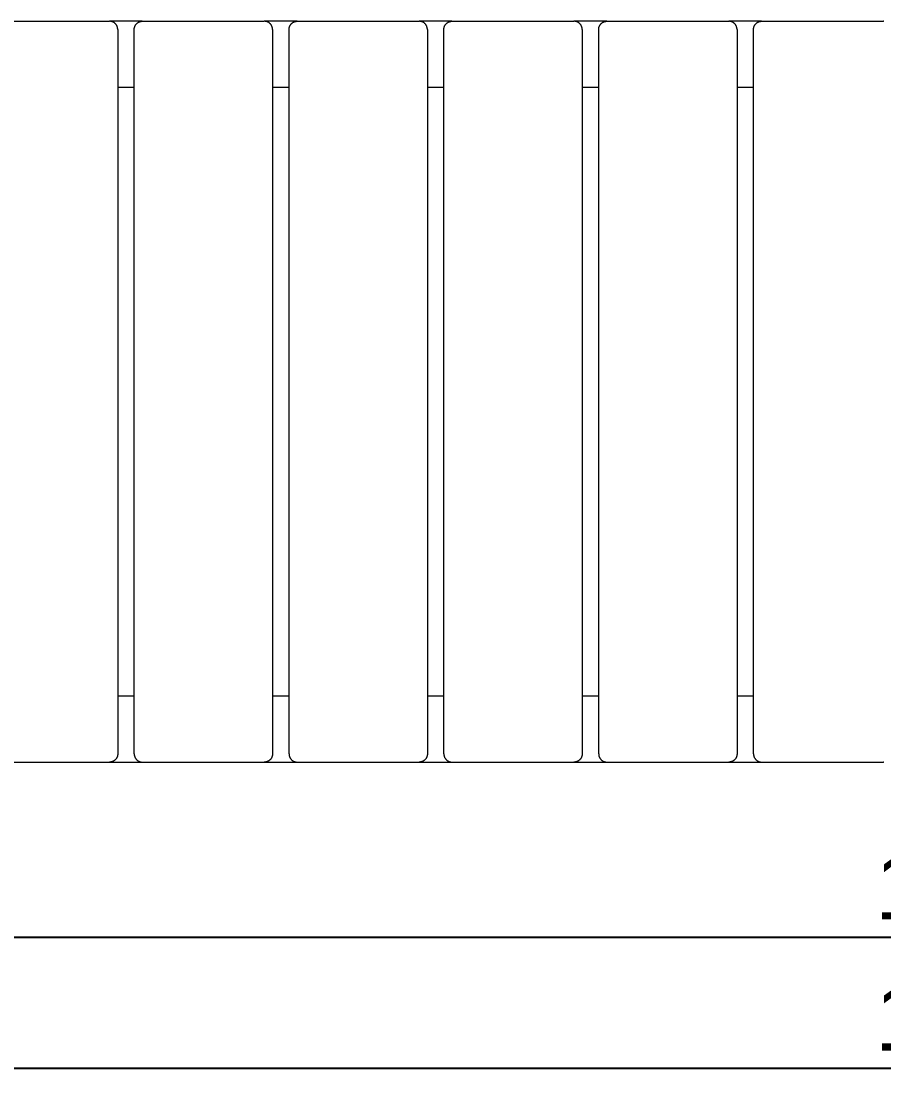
# Model space of a CAD drawing. Header units: millimetres. Extents: x -152 to 4236, y -557 to 2576.
# Drawn here: x 471 to 994, y 646 to 1292 of the extents above; entities that cross this region are included whole.
import ezdxf

# ---------------------------------------------------------------- set-up
doc = ezdxf.new("R2010")
doc.units = ezdxf.units.MM
doc.layers.add('ZANO_R', color=7, linetype='Continuous', lineweight=0)
doc.layers.add('ZANO_W', color=1, linetype='Continuous', lineweight=0)
doc.styles.add('Arial', font='arial.ttf')
doc.styles.get("Standard").update_dxf_attribs({"font": 'ARIALUNI.TTF'})
doc.dimstyles.new('pl i ang', dxfattribs={"dimtxt": 50, "dimasz": 50, "dimexe": 1.25, "dimexo": 0.625, "dimgap": 10, "dimtad": 1, "dimtoh": 1, "dimtxsty": 'Standard', "dimcen": 2.5, "dimclrd": 1, "dimclre": 1, "dimclrt": 1, "dimadec": 0, "dimazin": 0, "dimtfac": 1, "dimtmove": 0, "dimatfit": 3, "dimfxl": 1, "dimarcsym": 1})

# ---------------------------------------------------------------- blocks, each defined once
blk = doc.blocks.new('*D445')
at = {"layer": 'ZANO_W', "color": 1, "lineweight": -2}
for p, q in [((107.3, 841.99), (107.3, 646.03)), ((1995.3, 841.99), (1995.3, 646.03)), ((147.3, 656.03), (1955.3, 656.03))]:
    blk.add_line(p, q, dxfattribs=at)
at = {"layer": 'ZANO_W', "color": 1}
for points in [[(147.3, 662.69), (147.3, 649.36), (107.3, 656.03)], [(1955.3, 649.36), (1955.3, 662.69), (1995.3, 656.03)]]:
    blk.add_solid(points, dxfattribs=at)
at = {"layer": 'ZANO_W', "color": 1, "insert": (1051.3, 686.45), "char_height": 40, "attachment_point": 5, "style": 'Arial'}
blk.add_mtext('1888', dxfattribs=at)
blk = doc.blocks.new('*D446')
at = {"layer": 'ZANO_W', "color": 1, "lineweight": -2}
for p, q in [((153.3, 841.99), (153.3, 725.72)), ((1949.3, 841.99), (1949.3, 725.72)), ((193.3, 735.72), (1909.3, 735.72))]:
    blk.add_line(p, q, dxfattribs=at)
at = {"layer": 'ZANO_W', "color": 1}
for points in [[(193.3, 742.39), (193.3, 729.05), (153.3, 735.72)], [(1909.3, 729.05), (1909.3, 742.39), (1949.3, 735.72)]]:
    blk.add_solid(points, dxfattribs=at)
at = {"layer": 'ZANO_W', "color": 1, "insert": (1051.3, 766.14), "char_height": 40, "attachment_point": 5, "style": 'Arial'}
blk.add_mtext('1796', dxfattribs=at)

msp = doc.modelspace()

# ---------------------------------------------------------------- linework, layer by layer
at = {"layer": 'ZANO_R'}
for p, q in [((450.3, 1291.99), (524.3, 1291.99)), ((524.48, 1291.99), (524.3, 1291.99)), ((544.19, 1291.99), (524.42, 1291.99)), ((524.65, 1291.98), (524.48, 1291.99)), ((524.82, 1291.97), (524.65, 1291.98)), ((524.99, 1291.95), (524.82, 1291.97)), ((525.15, 1291.92), (524.99, 1291.95)), ((543.45, 1291.92), (543.62, 1291.95)), ((543.62, 1291.95), (543.79, 1291.97)), ((543.79, 1291.97), (543.96, 1291.98)), ((543.96, 1291.98), (544.13, 1291.99)), ((544.13, 1291.99), (544.3, 1291.99)), ((544.3, 1291.99), (618.3, 1291.99)), ((618.48, 1291.99), (618.3, 1291.99)), ((638.19, 1291.99), (618.42, 1291.99)), ((618.65, 1291.98), (618.48, 1291.99)), ((618.82, 1291.97), (618.65, 1291.98)), ((618.99, 1291.95), (618.82, 1291.97)), ((619.15, 1291.92), (618.99, 1291.95)), ((637.45, 1291.92), (637.62, 1291.95)), ((637.62, 1291.95), (637.79, 1291.97)), ((637.79, 1291.97), (637.96, 1291.98)), ((637.96, 1291.98), (638.13, 1291.99)), ((638.13, 1291.99), (638.3, 1291.99)), ((638.3, 1291.99), (712.3, 1291.99)), ((712.48, 1291.99), (712.3, 1291.99)), ((732.19, 1291.99), (712.42, 1291.99)), ((712.65, 1291.98), (712.48, 1291.99)), ((712.82, 1291.97), (712.65, 1291.98)), ((712.99, 1291.95), (712.82, 1291.97)), ((713.15, 1291.92), (712.99, 1291.95)), ((731.45, 1291.92), (731.62, 1291.95)), ((731.62, 1291.95), (731.79, 1291.97)), ((731.79, 1291.97), (731.96, 1291.98)), ((731.96, 1291.98), (732.13, 1291.99)), ((732.13, 1291.99), (732.3, 1291.99)), ((732.3, 1291.99), (806.3, 1291.99)), ((806.48, 1291.99), (806.3, 1291.99)), ((826.19, 1291.99), (806.42, 1291.99)), ((806.65, 1291.98), (806.48, 1291.99)), ((806.82, 1291.97), (806.65, 1291.98)), ((806.99, 1291.95), (806.82, 1291.97)), ((807.15, 1291.92), (806.99, 1291.95)), ((825.45, 1291.92), (825.62, 1291.95)), ((825.62, 1291.95), (825.79, 1291.97)), ((825.79, 1291.97), (825.96, 1291.98)), ((825.96, 1291.98), (826.13, 1291.99)), ((826.13, 1291.99), (826.3, 1291.99)), ((826.3, 1291.99), (900.3, 1291.99)), ((900.48, 1291.99), (900.3, 1291.99)), ((920.19, 1291.99), (900.42, 1291.99)), ((900.65, 1291.98), (900.48, 1291.99)), ((900.82, 1291.97), (900.65, 1291.98)), ((900.99, 1291.95), (900.82, 1291.97)), ((901.15, 1291.92), (900.99, 1291.95)), ((919.45, 1291.92), (919.62, 1291.95)), ((919.62, 1291.95), (919.79, 1291.97)), ((919.79, 1291.97), (919.96, 1291.98)), ((919.96, 1291.98), (920.13, 1291.99)), ((920.13, 1291.99), (920.3, 1291.99)), ((920.3, 1291.99), (994.3, 1291.99)), ((994.48, 1291.99), (994.3, 1291.99)), ((525.32, 1291.89), (525.15, 1291.92)), ((525.49, 1291.85), (525.32, 1291.89)), ((525.65, 1291.81), (525.49, 1291.85)), ((525.82, 1291.76), (525.65, 1291.81)), ((525.98, 1291.7), (525.82, 1291.76)), ((526.14, 1291.64), (525.98, 1291.7)), ((526.3, 1291.58), (526.14, 1291.64)), ((526.45, 1291.51), (526.3, 1291.58)), ((526.6, 1291.43), (526.45, 1291.51)), ((526.75, 1291.35), (526.6, 1291.43)), ((526.9, 1291.26), (526.75, 1291.35)), ((527.05, 1291.17), (526.9, 1291.26)), ((527.19, 1291.08), (527.05, 1291.17)), ((527.33, 1290.98), (527.19, 1291.08)), ((527.46, 1290.87), (527.33, 1290.98)), ((527.59, 1290.76), (527.46, 1290.87)), ((527.72, 1290.65), (527.59, 1290.76)), ((527.84, 1290.53), (527.72, 1290.65)), ((527.96, 1290.4), (527.84, 1290.53)), ((528.07, 1290.28), (527.96, 1290.4)), ((528.18, 1290.15), (528.07, 1290.28)), ((528.29, 1290.01), (528.18, 1290.15)), ((528.39, 1289.88), (528.29, 1290.01)), ((528.49, 1289.73), (528.39, 1289.88)), ((528.58, 1289.59), (528.49, 1289.73)), ((528.66, 1289.44), (528.58, 1289.59)), ((528.74, 1289.29), (528.66, 1289.44)), ((528.82, 1289.14), (528.74, 1289.29)), ((528.89, 1288.98), (528.82, 1289.14)), ((528.96, 1288.83), (528.89, 1288.98)), ((529.02, 1288.67), (528.96, 1288.83)), ((529.07, 1288.5), (529.02, 1288.67)), ((529.12, 1288.34), (529.07, 1288.5)), ((529.16, 1288.18), (529.12, 1288.34)), ((529.2, 1288.01), (529.16, 1288.18)), ((529.23, 1287.84), (529.2, 1288.01)), ((529.26, 1287.67), (529.23, 1287.84)), ((529.28, 1287.5), (529.26, 1287.67)), ((529.29, 1287.33), (529.28, 1287.5)), ((529.3, 1287.16), (529.29, 1287.33)), ((529.3, 1286.99), (529.3, 1287.16)), ((529.3, 1286.99), (529.3, 846.99)), ((539.3, 1286.99), (539.31, 1287.16)), ((539.3, 846.99), (539.3, 1286.99)), ((539.31, 1287.16), (539.32, 1287.33)), ((539.32, 1287.33), (539.33, 1287.5)), ((539.33, 1287.5), (539.35, 1287.67)), ((539.35, 1287.67), (539.38, 1287.84)), ((539.38, 1287.84), (539.41, 1288.01)), ((539.41, 1288.01), (539.45, 1288.18)), ((539.45, 1288.18), (539.49, 1288.34)), ((539.49, 1288.34), (539.54, 1288.5)), ((539.54, 1288.5), (539.59, 1288.67)), ((539.59, 1288.67), (539.65, 1288.83)), ((539.65, 1288.83), (539.72, 1288.98)), ((539.72, 1288.98), (539.79, 1289.14)), ((539.79, 1289.14), (539.86, 1289.29)), ((539.86, 1289.29), (539.95, 1289.44)), ((539.95, 1289.44), (540.03, 1289.59)), ((540.03, 1289.59), (540.12, 1289.73)), ((540.12, 1289.73), (540.22, 1289.88)), ((540.22, 1289.88), (540.32, 1290.01)), ((540.32, 1290.01), (540.43, 1290.15)), ((540.43, 1290.15), (540.54, 1290.28)), ((540.54, 1290.28), (540.65, 1290.4)), ((540.65, 1290.4), (540.77, 1290.53)), ((540.77, 1290.53), (540.89, 1290.65)), ((540.89, 1290.65), (541.02, 1290.76)), ((541.02, 1290.76), (541.15, 1290.87)), ((541.15, 1290.87), (541.28, 1290.98)), ((541.28, 1290.98), (541.42, 1291.08)), ((541.42, 1291.08), (541.56, 1291.17)), ((541.56, 1291.17), (541.71, 1291.26)), ((541.71, 1291.26), (541.85, 1291.35)), ((541.85, 1291.35), (542, 1291.43)), ((542, 1291.43), (542.16, 1291.51)), ((542.16, 1291.51), (542.31, 1291.58)), ((542.31, 1291.58), (542.47, 1291.64)), ((542.47, 1291.64), (542.63, 1291.7)), ((542.63, 1291.7), (542.79, 1291.76)), ((542.79, 1291.76), (542.96, 1291.81)), ((542.96, 1291.81), (543.12, 1291.85)), ((543.12, 1291.85), (543.29, 1291.89)), ((543.29, 1291.89), (543.45, 1291.92)), ((619.32, 1291.89), (619.15, 1291.92)), ((619.49, 1291.85), (619.32, 1291.89)), ((619.65, 1291.81), (619.49, 1291.85)), ((619.82, 1291.76), (619.65, 1291.81)), ((619.98, 1291.7), (619.82, 1291.76)), ((620.14, 1291.64), (619.98, 1291.7)), ((620.3, 1291.58), (620.14, 1291.64)), ((620.45, 1291.51), (620.3, 1291.58)), ((620.6, 1291.43), (620.45, 1291.51)), ((620.75, 1291.35), (620.6, 1291.43)), ((620.9, 1291.26), (620.75, 1291.35)), ((621.05, 1291.17), (620.9, 1291.26)), ((621.19, 1291.08), (621.05, 1291.17)), ((621.33, 1290.98), (621.19, 1291.08)), ((621.46, 1290.87), (621.33, 1290.98)), ((621.59, 1290.76), (621.46, 1290.87)), ((621.72, 1290.65), (621.59, 1290.76)), ((621.84, 1290.53), (621.72, 1290.65)), ((621.96, 1290.4), (621.84, 1290.53)), ((622.07, 1290.28), (621.96, 1290.4)), ((622.18, 1290.15), (622.07, 1290.28)), ((622.29, 1290.01), (622.18, 1290.15)), ((622.39, 1289.88), (622.29, 1290.01)), ((622.49, 1289.73), (622.39, 1289.88)), ((622.58, 1289.59), (622.49, 1289.73)), ((622.66, 1289.44), (622.58, 1289.59)), ((622.74, 1289.29), (622.66, 1289.44)), ((622.82, 1289.14), (622.74, 1289.29)), ((622.89, 1288.98), (622.82, 1289.14)), ((622.96, 1288.83), (622.89, 1288.98)), ((623.02, 1288.67), (622.96, 1288.83)), ((623.07, 1288.5), (623.02, 1288.67)), ((623.12, 1288.34), (623.07, 1288.5)), ((623.16, 1288.18), (623.12, 1288.34)), ((623.2, 1288.01), (623.16, 1288.18)), ((623.23, 1287.84), (623.2, 1288.01)), ((623.26, 1287.67), (623.23, 1287.84)), ((623.28, 1287.5), (623.26, 1287.67)), ((623.29, 1287.33), (623.28, 1287.5)), ((623.3, 1287.16), (623.29, 1287.33)), ((623.3, 1286.99), (623.3, 1287.16)), ((623.3, 1286.99), (623.3, 846.99)), ((633.3, 1286.99), (633.31, 1287.16)), ((633.3, 846.99), (633.3, 1286.99)), ((633.31, 1287.16), (633.32, 1287.33)), ((633.32, 1287.33), (633.33, 1287.5)), ((633.33, 1287.5), (633.35, 1287.67)), ((633.35, 1287.67), (633.38, 1287.84)), ((633.38, 1287.84), (633.41, 1288.01)), ((633.41, 1288.01), (633.45, 1288.18)), ((633.45, 1288.18), (633.49, 1288.34)), ((633.49, 1288.34), (633.54, 1288.5)), ((633.54, 1288.5), (633.59, 1288.67)), ((633.59, 1288.67), (633.65, 1288.83)), ((633.65, 1288.83), (633.72, 1288.98)), ((633.72, 1288.98), (633.79, 1289.14)), ((633.79, 1289.14), (633.86, 1289.29)), ((633.86, 1289.29), (633.95, 1289.44)), ((633.95, 1289.44), (634.03, 1289.59)), ((634.03, 1289.59), (634.12, 1289.73)), ((634.12, 1289.73), (634.22, 1289.88)), ((634.22, 1289.88), (634.32, 1290.01)), ((634.32, 1290.01), (634.43, 1290.15)), ((634.43, 1290.15), (634.54, 1290.28)), ((634.54, 1290.28), (634.65, 1290.4)), ((634.65, 1290.4), (634.77, 1290.53)), ((634.77, 1290.53), (634.89, 1290.65)), ((634.89, 1290.65), (635.02, 1290.76)), ((635.02, 1290.76), (635.15, 1290.87)), ((635.15, 1290.87), (635.28, 1290.98)), ((635.28, 1290.98), (635.42, 1291.08)), ((635.42, 1291.08), (635.56, 1291.17)), ((635.56, 1291.17), (635.71, 1291.26)), ((635.71, 1291.26), (635.85, 1291.35)), ((635.85, 1291.35), (636, 1291.43)), ((636, 1291.43), (636.16, 1291.51)), ((636.16, 1291.51), (636.31, 1291.58)), ((636.31, 1291.58), (636.47, 1291.64)), ((636.47, 1291.64), (636.63, 1291.7)), ((636.63, 1291.7), (636.79, 1291.76)), ((636.79, 1291.76), (636.96, 1291.81)), ((636.96, 1291.81), (637.12, 1291.85)), ((637.12, 1291.85), (637.29, 1291.89)), ((637.29, 1291.89), (637.45, 1291.92)), ((713.32, 1291.89), (713.15, 1291.92)), ((713.49, 1291.85), (713.32, 1291.89)), ((713.65, 1291.81), (713.49, 1291.85)), ((713.82, 1291.76), (713.65, 1291.81)), ((713.98, 1291.7), (713.82, 1291.76)), ((714.14, 1291.64), (713.98, 1291.7)), ((714.3, 1291.58), (714.14, 1291.64)), ((714.45, 1291.51), (714.3, 1291.58)), ((714.6, 1291.43), (714.45, 1291.51)), ((714.75, 1291.35), (714.6, 1291.43)), ((714.9, 1291.26), (714.75, 1291.35)), ((715.05, 1291.17), (714.9, 1291.26)), ((715.19, 1291.08), (715.05, 1291.17)), ((715.33, 1290.98), (715.19, 1291.08)), ((715.46, 1290.87), (715.33, 1290.98)), ((715.59, 1290.76), (715.46, 1290.87)), ((715.72, 1290.65), (715.59, 1290.76)), ((715.84, 1290.53), (715.72, 1290.65)), ((715.96, 1290.4), (715.84, 1290.53)), ((716.07, 1290.28), (715.96, 1290.4)), ((716.18, 1290.15), (716.07, 1290.28)), ((716.29, 1290.01), (716.18, 1290.15)), ((716.39, 1289.88), (716.29, 1290.01)), ((716.49, 1289.73), (716.39, 1289.88)), ((716.58, 1289.59), (716.49, 1289.73)), ((716.66, 1289.44), (716.58, 1289.59)), ((716.74, 1289.29), (716.66, 1289.44)), ((716.82, 1289.14), (716.74, 1289.29)), ((716.89, 1288.98), (716.82, 1289.14)), ((716.96, 1288.83), (716.89, 1288.98)), ((717.02, 1288.67), (716.96, 1288.83)), ((717.07, 1288.5), (717.02, 1288.67)), ((717.12, 1288.34), (717.07, 1288.5)), ((717.16, 1288.18), (717.12, 1288.34)), ((717.2, 1288.01), (717.16, 1288.18)), ((717.23, 1287.84), (717.2, 1288.01)), ((717.26, 1287.67), (717.23, 1287.84)), ((717.28, 1287.5), (717.26, 1287.67)), ((717.29, 1287.33), (717.28, 1287.5)), ((717.3, 1287.16), (717.29, 1287.33)), ((717.3, 1286.99), (717.3, 1287.16)), ((717.3, 1286.99), (717.3, 846.99)), ((727.3, 1286.99), (727.31, 1287.16)), ((727.3, 846.99), (727.3, 1286.99)), ((727.31, 1287.16), (727.32, 1287.33)), ((727.32, 1287.33), (727.33, 1287.5)), ((727.33, 1287.5), (727.35, 1287.67)), ((727.35, 1287.67), (727.38, 1287.84)), ((727.38, 1287.84), (727.41, 1288.01)), ((727.41, 1288.01), (727.45, 1288.18)), ((727.45, 1288.18), (727.49, 1288.34)), ((727.49, 1288.34), (727.54, 1288.5)), ((727.54, 1288.5), (727.59, 1288.67)), ((727.59, 1288.67), (727.65, 1288.83)), ((727.65, 1288.83), (727.72, 1288.98)), ((727.72, 1288.98), (727.79, 1289.14)), ((727.79, 1289.14), (727.86, 1289.29)), ((727.86, 1289.29), (727.95, 1289.44)), ((727.95, 1289.44), (728.03, 1289.59)), ((728.03, 1289.59), (728.12, 1289.73)), ((728.12, 1289.73), (728.22, 1289.88)), ((728.22, 1289.88), (728.32, 1290.01)), ((728.32, 1290.01), (728.43, 1290.15)), ((728.43, 1290.15), (728.54, 1290.28)), ((728.54, 1290.28), (728.65, 1290.4)), ((728.65, 1290.4), (728.77, 1290.53)), ((728.77, 1290.53), (728.89, 1290.65)), ((728.89, 1290.65), (729.02, 1290.76)), ((729.02, 1290.76), (729.15, 1290.87)), ((729.15, 1290.87), (729.28, 1290.98)), ((729.28, 1290.98), (729.42, 1291.08)), ((729.42, 1291.08), (729.56, 1291.17)), ((729.56, 1291.17), (729.71, 1291.26)), ((729.71, 1291.26), (729.85, 1291.35)), ((729.85, 1291.35), (730, 1291.43)), ((730, 1291.43), (730.16, 1291.51)), ((730.16, 1291.51), (730.31, 1291.58)), ((730.31, 1291.58), (730.47, 1291.64)), ((730.47, 1291.64), (730.63, 1291.7)), ((730.63, 1291.7), (730.79, 1291.76)), ((730.79, 1291.76), (730.96, 1291.81)), ((730.96, 1291.81), (731.12, 1291.85)), ((731.12, 1291.85), (731.29, 1291.89)), ((731.29, 1291.89), (731.45, 1291.92)), ((807.32, 1291.89), (807.15, 1291.92)), ((807.49, 1291.85), (807.32, 1291.89)), ((807.65, 1291.81), (807.49, 1291.85)), ((807.82, 1291.76), (807.65, 1291.81)), ((807.98, 1291.7), (807.82, 1291.76)), ((808.14, 1291.64), (807.98, 1291.7)), ((808.3, 1291.58), (808.14, 1291.64)), ((808.45, 1291.51), (808.3, 1291.58)), ((808.6, 1291.43), (808.45, 1291.51)), ((808.75, 1291.35), (808.6, 1291.43)), ((808.9, 1291.26), (808.75, 1291.35)), ((809.05, 1291.17), (808.9, 1291.26)), ((809.19, 1291.08), (809.05, 1291.17)), ((809.33, 1290.98), (809.19, 1291.08)), ((809.46, 1290.87), (809.33, 1290.98)), ((809.59, 1290.76), (809.46, 1290.87)), ((809.72, 1290.65), (809.59, 1290.76)), ((809.84, 1290.53), (809.72, 1290.65)), ((809.96, 1290.4), (809.84, 1290.53)), ((810.07, 1290.28), (809.96, 1290.4)), ((810.18, 1290.15), (810.07, 1290.28)), ((810.29, 1290.01), (810.18, 1290.15)), ((810.39, 1289.88), (810.29, 1290.01)), ((810.49, 1289.73), (810.39, 1289.88)), ((810.58, 1289.59), (810.49, 1289.73)), ((810.66, 1289.44), (810.58, 1289.59)), ((810.74, 1289.29), (810.66, 1289.44)), ((810.82, 1289.14), (810.74, 1289.29)), ((810.89, 1288.98), (810.82, 1289.14)), ((810.96, 1288.83), (810.89, 1288.98)), ((811.02, 1288.67), (810.96, 1288.83)), ((811.07, 1288.5), (811.02, 1288.67)), ((811.12, 1288.34), (811.07, 1288.5)), ((811.16, 1288.18), (811.12, 1288.34)), ((811.2, 1288.01), (811.16, 1288.18)), ((811.23, 1287.84), (811.2, 1288.01)), ((811.26, 1287.67), (811.23, 1287.84)), ((811.28, 1287.5), (811.26, 1287.67)), ((811.29, 1287.33), (811.28, 1287.5)), ((811.3, 1287.16), (811.29, 1287.33)), ((811.3, 1286.99), (811.3, 1287.16)), ((811.3, 1286.99), (811.3, 846.99)), ((821.3, 1286.99), (821.31, 1287.16)), ((821.3, 846.99), (821.3, 1286.99)), ((821.31, 1287.16), (821.32, 1287.33)), ((821.32, 1287.33), (821.33, 1287.5)), ((821.33, 1287.5), (821.35, 1287.67)), ((821.35, 1287.67), (821.38, 1287.84)), ((821.38, 1287.84), (821.41, 1288.01)), ((821.41, 1288.01), (821.45, 1288.18)), ((821.45, 1288.18), (821.49, 1288.34)), ((821.49, 1288.34), (821.54, 1288.5)), ((821.54, 1288.5), (821.59, 1288.67)), ((821.59, 1288.67), (821.65, 1288.83)), ((821.65, 1288.83), (821.72, 1288.98)), ((821.72, 1288.98), (821.79, 1289.14)), ((821.79, 1289.14), (821.86, 1289.29)), ((821.86, 1289.29), (821.95, 1289.44)), ((821.95, 1289.44), (822.03, 1289.59)), ((822.03, 1289.59), (822.12, 1289.73)), ((822.12, 1289.73), (822.22, 1289.88)), ((822.22, 1289.88), (822.32, 1290.01)), ((822.32, 1290.01), (822.43, 1290.15)), ((822.43, 1290.15), (822.54, 1290.28)), ((822.54, 1290.28), (822.65, 1290.4)), ((822.65, 1290.4), (822.77, 1290.53)), ((822.77, 1290.53), (822.89, 1290.65)), ((822.89, 1290.65), (823.02, 1290.76)), ((823.02, 1290.76), (823.15, 1290.87)), ((823.15, 1290.87), (823.28, 1290.98)), ((823.28, 1290.98), (823.42, 1291.08)), ((823.42, 1291.08), (823.56, 1291.17)), ((823.56, 1291.17), (823.71, 1291.26)), ((823.71, 1291.26), (823.85, 1291.35)), ((823.85, 1291.35), (824, 1291.43)), ((824, 1291.43), (824.16, 1291.51)), ((824.16, 1291.51), (824.31, 1291.58)), ((824.31, 1291.58), (824.47, 1291.64)), ((824.47, 1291.64), (824.63, 1291.7)), ((824.63, 1291.7), (824.79, 1291.76)), ((824.79, 1291.76), (824.96, 1291.81)), ((824.96, 1291.81), (825.12, 1291.85)), ((825.12, 1291.85), (825.29, 1291.89)), ((825.29, 1291.89), (825.45, 1291.92)), ((901.32, 1291.89), (901.15, 1291.92)), ((901.49, 1291.85), (901.32, 1291.89)), ((901.65, 1291.81), (901.49, 1291.85)), ((901.82, 1291.76), (901.65, 1291.81)), ((901.98, 1291.7), (901.82, 1291.76)), ((902.14, 1291.64), (901.98, 1291.7)), ((902.3, 1291.58), (902.14, 1291.64)), ((902.45, 1291.51), (902.3, 1291.58)), ((902.6, 1291.43), (902.45, 1291.51)), ((902.75, 1291.35), (902.6, 1291.43)), ((902.9, 1291.26), (902.75, 1291.35)), ((903.05, 1291.17), (902.9, 1291.26)), ((903.19, 1291.08), (903.05, 1291.17)), ((903.33, 1290.98), (903.19, 1291.08)), ((903.46, 1290.87), (903.33, 1290.98)), ((903.59, 1290.76), (903.46, 1290.87)), ((903.72, 1290.65), (903.59, 1290.76)), ((903.84, 1290.53), (903.72, 1290.65)), ((903.96, 1290.4), (903.84, 1290.53)), ((904.07, 1290.28), (903.96, 1290.4)), ((904.18, 1290.15), (904.07, 1290.28)), ((904.29, 1290.01), (904.18, 1290.15)), ((904.39, 1289.88), (904.29, 1290.01)), ((904.49, 1289.73), (904.39, 1289.88)), ((904.58, 1289.59), (904.49, 1289.73)), ((904.66, 1289.44), (904.58, 1289.59)), ((904.74, 1289.29), (904.66, 1289.44)), ((904.82, 1289.14), (904.74, 1289.29)), ((904.89, 1288.98), (904.82, 1289.14)), ((904.96, 1288.83), (904.89, 1288.98)), ((905.02, 1288.67), (904.96, 1288.83)), ((905.07, 1288.5), (905.02, 1288.67)), ((905.12, 1288.34), (905.07, 1288.5)), ((905.16, 1288.18), (905.12, 1288.34)), ((905.2, 1288.01), (905.16, 1288.18)), ((905.23, 1287.84), (905.2, 1288.01)), ((905.26, 1287.67), (905.23, 1287.84)), ((905.28, 1287.5), (905.26, 1287.67)), ((905.29, 1287.33), (905.28, 1287.5)), ((905.3, 1287.16), (905.29, 1287.33)), ((905.3, 1286.99), (905.3, 1287.16)), ((905.3, 1286.99), (905.3, 846.99)), ((915.3, 1286.99), (915.31, 1287.16)), ((915.3, 846.99), (915.3, 1286.99)), ((915.31, 1287.16), (915.32, 1287.33)), ((915.32, 1287.33), (915.33, 1287.5)), ((915.33, 1287.5), (915.35, 1287.67)), ((915.35, 1287.67), (915.38, 1287.84)), ((915.38, 1287.84), (915.41, 1288.01)), ((915.41, 1288.01), (915.45, 1288.18)), ((915.45, 1288.18), (915.49, 1288.34)), ((915.49, 1288.34), (915.54, 1288.5)), ((915.54, 1288.5), (915.59, 1288.67)), ((915.59, 1288.67), (915.65, 1288.83)), ((915.65, 1288.83), (915.72, 1288.98)), ((915.72, 1288.98), (915.79, 1289.14)), ((915.79, 1289.14), (915.86, 1289.29)), ((915.86, 1289.29), (915.95, 1289.44)), ((915.95, 1289.44), (916.03, 1289.59)), ((916.03, 1289.59), (916.12, 1289.73)), ((916.12, 1289.73), (916.22, 1289.88)), ((916.22, 1289.88), (916.32, 1290.01)), ((916.32, 1290.01), (916.43, 1290.15)), ((916.43, 1290.15), (916.54, 1290.28)), ((916.54, 1290.28), (916.65, 1290.4)), ((916.65, 1290.4), (916.77, 1290.53)), ((916.77, 1290.53), (916.89, 1290.65)), ((916.89, 1290.65), (917.02, 1290.76)), ((917.02, 1290.76), (917.15, 1290.87)), ((917.15, 1290.87), (917.28, 1290.98)), ((917.28, 1290.98), (917.42, 1291.08)), ((917.42, 1291.08), (917.56, 1291.17)), ((917.56, 1291.17), (917.71, 1291.26)), ((917.71, 1291.26), (917.85, 1291.35)), ((917.85, 1291.35), (918, 1291.43)), ((918, 1291.43), (918.16, 1291.51)), ((918.16, 1291.51), (918.31, 1291.58)), ((918.31, 1291.58), (918.47, 1291.64)), ((918.47, 1291.64), (918.63, 1291.7)), ((918.63, 1291.7), (918.79, 1291.76)), ((918.79, 1291.76), (918.96, 1291.81)), ((918.96, 1291.81), (919.12, 1291.85)), ((919.12, 1291.85), (919.29, 1291.89)), ((919.29, 1291.89), (919.45, 1291.92)), ((529.3, 1251.99), (539.3, 1251.99)), ((623.3, 1251.99), (633.3, 1251.99)), ((717.3, 1251.99), (727.3, 1251.99)), ((811.3, 1251.99), (821.3, 1251.99)), ((905.3, 1251.99), (915.3, 1251.99)), ((539.3, 881.99), (529.3, 881.99)), ((633.3, 881.99), (623.3, 881.99)), ((727.3, 881.99), (717.3, 881.99)), ((821.3, 881.99), (811.3, 881.99)), ((915.3, 881.99), (905.3, 881.99)), ((529.26, 846.31), (529.23, 846.14)), ((529.28, 846.48), (529.26, 846.31)), ((529.29, 846.65), (529.28, 846.48)), ((529.3, 846.82), (529.29, 846.65)), ((529.3, 846.99), (529.3, 846.82)), ((539.3, 846.99), (539.31, 846.82)), ((539.31, 846.82), (539.32, 846.65)), ((539.32, 846.65), (539.33, 846.48)), ((539.33, 846.48), (539.35, 846.31)), ((539.35, 846.31), (539.38, 846.14)), ((623.26, 846.31), (623.23, 846.14)), ((623.28, 846.48), (623.26, 846.31)), ((623.29, 846.65), (623.28, 846.48)), ((623.3, 846.82), (623.29, 846.65)), ((623.3, 846.99), (623.3, 846.82)), ((633.3, 846.99), (633.31, 846.82)), ((633.31, 846.82), (633.32, 846.65)), ((633.32, 846.65), (633.33, 846.48)), ((633.33, 846.48), (633.35, 846.31)), ((633.35, 846.31), (633.38, 846.14)), ((717.26, 846.31), (717.23, 846.14)), ((717.28, 846.48), (717.26, 846.31)), ((717.29, 846.65), (717.28, 846.48)), ((717.3, 846.82), (717.29, 846.65)), ((717.3, 846.99), (717.3, 846.82)), ((727.3, 846.99), (727.31, 846.82)), ((727.31, 846.82), (727.32, 846.65)), ((727.32, 846.65), (727.33, 846.48)), ((727.33, 846.48), (727.35, 846.31)), ((727.35, 846.31), (727.38, 846.14)), ((811.26, 846.31), (811.23, 846.14)), ((811.28, 846.48), (811.26, 846.31)), ((811.29, 846.65), (811.28, 846.48)), ((811.3, 846.82), (811.29, 846.65)), ((811.3, 846.99), (811.3, 846.82)), ((821.3, 846.99), (821.31, 846.82)), ((821.31, 846.82), (821.32, 846.65)), ((821.32, 846.65), (821.33, 846.48)), ((821.33, 846.48), (821.35, 846.31)), ((821.35, 846.31), (821.38, 846.14)), ((905.26, 846.31), (905.23, 846.14)), ((905.28, 846.48), (905.26, 846.31)), ((905.29, 846.65), (905.28, 846.48)), ((905.3, 846.82), (905.29, 846.65)), ((905.3, 846.99), (905.3, 846.82)), ((915.3, 846.99), (915.31, 846.82)), ((915.31, 846.82), (915.32, 846.65)), ((915.32, 846.65), (915.33, 846.48)), ((915.33, 846.48), (915.35, 846.31)), ((915.35, 846.31), (915.38, 846.14)), ((450.3, 841.99), (524.3, 841.99)), ((524.48, 841.99), (524.3, 841.99)), ((524.42, 841.99), (544.19, 841.99)), ((524.65, 842), (524.48, 841.99)), ((524.82, 842.02), (524.65, 842)), ((524.99, 842.04), (524.82, 842.02)), ((525.15, 842.06), (524.99, 842.04)), ((525.32, 842.1), (525.15, 842.06)), ((525.49, 842.13), (525.32, 842.1)), ((525.65, 842.18), (525.49, 842.13)), ((525.82, 842.23), (525.65, 842.18)), ((525.98, 842.28), (525.82, 842.23)), ((526.14, 842.34), (525.98, 842.28)), ((526.3, 842.41), (526.14, 842.34)), ((526.45, 842.48), (526.3, 842.41)), ((526.6, 842.55), (526.45, 842.48)), ((526.75, 842.63), (526.6, 842.55)), ((526.9, 842.72), (526.75, 842.63)), ((527.05, 842.81), (526.9, 842.72)), ((527.19, 842.91), (527.05, 842.81)), ((527.33, 843.01), (527.19, 842.91)), ((527.46, 843.11), (527.33, 843.01)), ((527.59, 843.22), (527.46, 843.11)), ((527.72, 843.34), (527.59, 843.22)), ((527.84, 843.46), (527.72, 843.34)), ((527.96, 843.58), (527.84, 843.46)), ((528.07, 843.71), (527.96, 843.58)), ((528.18, 843.84), (528.07, 843.71)), ((528.29, 843.97), (528.18, 843.84)), ((528.39, 844.11), (528.29, 843.97)), ((528.49, 844.25), (528.39, 844.11)), ((528.58, 844.39), (528.49, 844.25)), ((528.66, 844.54), (528.58, 844.39)), ((528.74, 844.69), (528.66, 844.54)), ((528.82, 844.84), (528.74, 844.69)), ((528.89, 845), (528.82, 844.84)), ((528.96, 845.16), (528.89, 845)), ((529.02, 845.32), (528.96, 845.16)), ((529.07, 845.48), (529.02, 845.32)), ((529.12, 845.64), (529.07, 845.48)), ((529.16, 845.81), (529.12, 845.64)), ((529.2, 845.97), (529.16, 845.81)), ((529.23, 846.14), (529.2, 845.97)), ((539.38, 846.14), (539.41, 845.97)), ((539.41, 845.97), (539.45, 845.81)), ((539.45, 845.81), (539.49, 845.64)), ((539.49, 845.64), (539.54, 845.48)), ((539.54, 845.48), (539.59, 845.32)), ((539.59, 845.32), (539.65, 845.16)), ((539.65, 845.16), (539.72, 845)), ((539.72, 845), (539.79, 844.84)), ((539.79, 844.84), (539.86, 844.69)), ((539.86, 844.69), (539.95, 844.54)), ((539.95, 844.54), (540.03, 844.39)), ((540.03, 844.39), (540.12, 844.25)), ((540.12, 844.25), (540.22, 844.11)), ((540.22, 844.11), (540.32, 843.97)), ((540.32, 843.97), (540.43, 843.84)), ((540.43, 843.84), (540.54, 843.71)), ((540.54, 843.71), (540.65, 843.58)), ((540.65, 843.58), (540.77, 843.46)), ((540.77, 843.46), (540.89, 843.34)), ((540.89, 843.34), (541.02, 843.22)), ((541.02, 843.22), (541.15, 843.11)), ((541.15, 843.11), (541.28, 843.01)), ((541.28, 843.01), (541.42, 842.91)), ((541.42, 842.91), (541.56, 842.81)), ((541.56, 842.81), (541.71, 842.72)), ((541.71, 842.72), (541.85, 842.63)), ((541.85, 842.63), (542, 842.55)), ((542, 842.55), (542.16, 842.48)), ((542.16, 842.48), (542.31, 842.41)), ((542.31, 842.41), (542.47, 842.34)), ((542.47, 842.34), (542.63, 842.28)), ((542.63, 842.28), (542.79, 842.23)), ((542.79, 842.23), (542.96, 842.18)), ((542.96, 842.18), (543.12, 842.13)), ((543.12, 842.13), (543.29, 842.1)), ((543.29, 842.1), (543.45, 842.06)), ((543.45, 842.06), (543.62, 842.04)), ((543.62, 842.04), (543.79, 842.02)), ((543.79, 842.02), (543.96, 842)), ((543.96, 842), (544.13, 841.99)), ((544.13, 841.99), (544.3, 841.99)), ((544.3, 841.99), (618.3, 841.99)), ((618.48, 841.99), (618.3, 841.99)), ((618.42, 841.99), (638.19, 841.99)), ((618.65, 842), (618.48, 841.99)), ((618.82, 842.02), (618.65, 842)), ((618.99, 842.04), (618.82, 842.02)), ((619.15, 842.06), (618.99, 842.04)), ((619.32, 842.1), (619.15, 842.06)), ((619.49, 842.13), (619.32, 842.1)), ((619.65, 842.18), (619.49, 842.13)), ((619.82, 842.23), (619.65, 842.18)), ((619.98, 842.28), (619.82, 842.23)), ((620.14, 842.34), (619.98, 842.28)), ((620.3, 842.41), (620.14, 842.34)), ((620.45, 842.48), (620.3, 842.41)), ((620.6, 842.55), (620.45, 842.48)), ((620.75, 842.63), (620.6, 842.55)), ((620.9, 842.72), (620.75, 842.63)), ((621.05, 842.81), (620.9, 842.72)), ((621.19, 842.91), (621.05, 842.81)), ((621.33, 843.01), (621.19, 842.91)), ((621.46, 843.11), (621.33, 843.01)), ((621.59, 843.22), (621.46, 843.11)), ((621.72, 843.34), (621.59, 843.22)), ((621.84, 843.46), (621.72, 843.34)), ((621.96, 843.58), (621.84, 843.46)), ((622.07, 843.71), (621.96, 843.58)), ((622.18, 843.84), (622.07, 843.71)), ((622.29, 843.97), (622.18, 843.84)), ((622.39, 844.11), (622.29, 843.97)), ((622.49, 844.25), (622.39, 844.11)), ((622.58, 844.39), (622.49, 844.25)), ((622.66, 844.54), (622.58, 844.39)), ((622.74, 844.69), (622.66, 844.54)), ((622.82, 844.84), (622.74, 844.69)), ((622.89, 845), (622.82, 844.84)), ((622.96, 845.16), (622.89, 845)), ((623.02, 845.32), (622.96, 845.16)), ((623.07, 845.48), (623.02, 845.32)), ((623.12, 845.64), (623.07, 845.48)), ((623.16, 845.81), (623.12, 845.64)), ((623.2, 845.97), (623.16, 845.81)), ((623.23, 846.14), (623.2, 845.97)), ((633.38, 846.14), (633.41, 845.97)), ((633.41, 845.97), (633.45, 845.81)), ((633.45, 845.81), (633.49, 845.64)), ((633.49, 845.64), (633.54, 845.48)), ((633.54, 845.48), (633.59, 845.32)), ((633.59, 845.32), (633.65, 845.16)), ((633.65, 845.16), (633.72, 845)), ((633.72, 845), (633.79, 844.84)), ((633.79, 844.84), (633.86, 844.69)), ((633.86, 844.69), (633.95, 844.54)), ((633.95, 844.54), (634.03, 844.39)), ((634.03, 844.39), (634.12, 844.25)), ((634.12, 844.25), (634.22, 844.11)), ((634.22, 844.11), (634.32, 843.97)), ((634.32, 843.97), (634.43, 843.84)), ((634.43, 843.84), (634.54, 843.71)), ((634.54, 843.71), (634.65, 843.58)), ((634.65, 843.58), (634.77, 843.46)), ((634.77, 843.46), (634.89, 843.34)), ((634.89, 843.34), (635.02, 843.22)), ((635.02, 843.22), (635.15, 843.11)), ((635.15, 843.11), (635.28, 843.01)), ((635.28, 843.01), (635.42, 842.91)), ((635.42, 842.91), (635.56, 842.81)), ((635.56, 842.81), (635.71, 842.72)), ((635.71, 842.72), (635.85, 842.63)), ((635.85, 842.63), (636, 842.55)), ((636, 842.55), (636.16, 842.48)), ((636.16, 842.48), (636.31, 842.41)), ((636.31, 842.41), (636.47, 842.34)), ((636.47, 842.34), (636.63, 842.28)), ((636.63, 842.28), (636.79, 842.23)), ((636.79, 842.23), (636.96, 842.18)), ((636.96, 842.18), (637.12, 842.13)), ((637.12, 842.13), (637.29, 842.1)), ((637.29, 842.1), (637.45, 842.06)), ((637.45, 842.06), (637.62, 842.04)), ((637.62, 842.04), (637.79, 842.02)), ((637.79, 842.02), (637.96, 842)), ((637.96, 842), (638.13, 841.99)), ((638.13, 841.99), (638.3, 841.99)), ((638.3, 841.99), (712.3, 841.99)), ((712.48, 841.99), (712.3, 841.99)), ((712.42, 841.99), (732.19, 841.99)), ((712.65, 842), (712.48, 841.99)), ((712.82, 842.02), (712.65, 842)), ((712.99, 842.04), (712.82, 842.02)), ((713.15, 842.06), (712.99, 842.04)), ((713.32, 842.1), (713.15, 842.06)), ((713.49, 842.13), (713.32, 842.1)), ((713.65, 842.18), (713.49, 842.13)), ((713.82, 842.23), (713.65, 842.18)), ((713.98, 842.28), (713.82, 842.23)), ((714.14, 842.34), (713.98, 842.28)), ((714.3, 842.41), (714.14, 842.34)), ((714.45, 842.48), (714.3, 842.41)), ((714.6, 842.55), (714.45, 842.48)), ((714.75, 842.63), (714.6, 842.55)), ((714.9, 842.72), (714.75, 842.63)), ((715.05, 842.81), (714.9, 842.72)), ((715.19, 842.91), (715.05, 842.81)), ((715.33, 843.01), (715.19, 842.91)), ((715.46, 843.11), (715.33, 843.01)), ((715.59, 843.22), (715.46, 843.11)), ((715.72, 843.34), (715.59, 843.22)), ((715.84, 843.46), (715.72, 843.34)), ((715.96, 843.58), (715.84, 843.46)), ((716.07, 843.71), (715.96, 843.58)), ((716.18, 843.84), (716.07, 843.71)), ((716.29, 843.97), (716.18, 843.84)), ((716.39, 844.11), (716.29, 843.97)), ((716.49, 844.25), (716.39, 844.11)), ((716.58, 844.39), (716.49, 844.25)), ((716.66, 844.54), (716.58, 844.39)), ((716.74, 844.69), (716.66, 844.54)), ((716.82, 844.84), (716.74, 844.69)), ((716.89, 845), (716.82, 844.84)), ((716.96, 845.16), (716.89, 845)), ((717.02, 845.32), (716.96, 845.16)), ((717.07, 845.48), (717.02, 845.32)), ((717.12, 845.64), (717.07, 845.48)), ((717.16, 845.81), (717.12, 845.64)), ((717.2, 845.97), (717.16, 845.81)), ((717.23, 846.14), (717.2, 845.97)), ((727.38, 846.14), (727.41, 845.97)), ((727.41, 845.97), (727.45, 845.81)), ((727.45, 845.81), (727.49, 845.64)), ((727.49, 845.64), (727.54, 845.48)), ((727.54, 845.48), (727.59, 845.32)), ((727.59, 845.32), (727.65, 845.16)), ((727.65, 845.16), (727.72, 845)), ((727.72, 845), (727.79, 844.84)), ((727.79, 844.84), (727.86, 844.69)), ((727.86, 844.69), (727.95, 844.54)), ((727.95, 844.54), (728.03, 844.39)), ((728.03, 844.39), (728.12, 844.25)), ((728.12, 844.25), (728.22, 844.11)), ((728.22, 844.11), (728.32, 843.97)), ((728.32, 843.97), (728.43, 843.84)), ((728.43, 843.84), (728.54, 843.71)), ((728.54, 843.71), (728.65, 843.58)), ((728.65, 843.58), (728.77, 843.46)), ((728.77, 843.46), (728.89, 843.34)), ((728.89, 843.34), (729.02, 843.22)), ((729.02, 843.22), (729.15, 843.11)), ((729.15, 843.11), (729.28, 843.01)), ((729.28, 843.01), (729.42, 842.91)), ((729.42, 842.91), (729.56, 842.81)), ((729.56, 842.81), (729.71, 842.72)), ((729.71, 842.72), (729.85, 842.63)), ((729.85, 842.63), (730, 842.55)), ((730, 842.55), (730.16, 842.48)), ((730.16, 842.48), (730.31, 842.41)), ((730.31, 842.41), (730.47, 842.34)), ((730.47, 842.34), (730.63, 842.28)), ((730.63, 842.28), (730.79, 842.23)), ((730.79, 842.23), (730.96, 842.18)), ((730.96, 842.18), (731.12, 842.13)), ((731.12, 842.13), (731.29, 842.1)), ((731.29, 842.1), (731.45, 842.06)), ((731.45, 842.06), (731.62, 842.04)), ((731.62, 842.04), (731.79, 842.02)), ((731.79, 842.02), (731.96, 842)), ((731.96, 842), (732.13, 841.99)), ((732.13, 841.99), (732.3, 841.99)), ((732.3, 841.99), (806.3, 841.99)), ((806.48, 841.99), (806.3, 841.99)), ((806.42, 841.99), (826.19, 841.99)), ((806.65, 842), (806.48, 841.99)), ((806.82, 842.02), (806.65, 842)), ((806.99, 842.04), (806.82, 842.02)), ((807.15, 842.06), (806.99, 842.04)), ((807.32, 842.1), (807.15, 842.06)), ((807.49, 842.13), (807.32, 842.1)), ((807.65, 842.18), (807.49, 842.13)), ((807.82, 842.23), (807.65, 842.18)), ((807.98, 842.28), (807.82, 842.23)), ((808.14, 842.34), (807.98, 842.28)), ((808.3, 842.41), (808.14, 842.34)), ((808.45, 842.48), (808.3, 842.41)), ((808.6, 842.55), (808.45, 842.48)), ((808.75, 842.63), (808.6, 842.55)), ((808.9, 842.72), (808.75, 842.63)), ((809.05, 842.81), (808.9, 842.72)), ((809.19, 842.91), (809.05, 842.81)), ((809.33, 843.01), (809.19, 842.91)), ((809.46, 843.11), (809.33, 843.01)), ((809.59, 843.22), (809.46, 843.11)), ((809.72, 843.34), (809.59, 843.22)), ((809.84, 843.46), (809.72, 843.34)), ((809.96, 843.58), (809.84, 843.46)), ((810.07, 843.71), (809.96, 843.58)), ((810.18, 843.84), (810.07, 843.71)), ((810.29, 843.97), (810.18, 843.84)), ((810.39, 844.11), (810.29, 843.97)), ((810.49, 844.25), (810.39, 844.11)), ((810.58, 844.39), (810.49, 844.25)), ((810.66, 844.54), (810.58, 844.39)), ((810.74, 844.69), (810.66, 844.54)), ((810.82, 844.84), (810.74, 844.69)), ((810.89, 845), (810.82, 844.84)), ((810.96, 845.16), (810.89, 845)), ((811.02, 845.32), (810.96, 845.16)), ((811.07, 845.48), (811.02, 845.32)), ((811.12, 845.64), (811.07, 845.48)), ((811.16, 845.81), (811.12, 845.64)), ((811.2, 845.97), (811.16, 845.81)), ((811.23, 846.14), (811.2, 845.97)), ((821.38, 846.14), (821.41, 845.97)), ((821.41, 845.97), (821.45, 845.81)), ((821.45, 845.81), (821.49, 845.64)), ((821.49, 845.64), (821.54, 845.48)), ((821.54, 845.48), (821.59, 845.32)), ((821.59, 845.32), (821.65, 845.16)), ((821.65, 845.16), (821.72, 845)), ((821.72, 845), (821.79, 844.84)), ((821.79, 844.84), (821.86, 844.69)), ((821.86, 844.69), (821.95, 844.54)), ((821.95, 844.54), (822.03, 844.39)), ((822.03, 844.39), (822.12, 844.25)), ((822.12, 844.25), (822.22, 844.11)), ((822.22, 844.11), (822.32, 843.97)), ((822.32, 843.97), (822.43, 843.84)), ((822.43, 843.84), (822.54, 843.71)), ((822.54, 843.71), (822.65, 843.58)), ((822.65, 843.58), (822.77, 843.46)), ((822.77, 843.46), (822.89, 843.34)), ((822.89, 843.34), (823.02, 843.22)), ((823.02, 843.22), (823.15, 843.11)), ((823.15, 843.11), (823.28, 843.01)), ((823.28, 843.01), (823.42, 842.91)), ((823.42, 842.91), (823.56, 842.81)), ((823.56, 842.81), (823.71, 842.72)), ((823.71, 842.72), (823.85, 842.63)), ((823.85, 842.63), (824, 842.55)), ((824, 842.55), (824.16, 842.48)), ((824.16, 842.48), (824.31, 842.41)), ((824.31, 842.41), (824.47, 842.34)), ((824.47, 842.34), (824.63, 842.28)), ((824.63, 842.28), (824.79, 842.23)), ((824.79, 842.23), (824.96, 842.18)), ((824.96, 842.18), (825.12, 842.13)), ((825.12, 842.13), (825.29, 842.1)), ((825.29, 842.1), (825.45, 842.06)), ((825.45, 842.06), (825.62, 842.04)), ((825.62, 842.04), (825.79, 842.02)), ((825.79, 842.02), (825.96, 842)), ((825.96, 842), (826.13, 841.99)), ((826.13, 841.99), (826.3, 841.99)), ((826.3, 841.99), (900.3, 841.99)), ((900.48, 841.99), (900.3, 841.99)), ((900.42, 841.99), (920.19, 841.99)), ((900.65, 842), (900.48, 841.99)), ((900.82, 842.02), (900.65, 842)), ((900.99, 842.04), (900.82, 842.02)), ((901.15, 842.06), (900.99, 842.04)), ((901.32, 842.1), (901.15, 842.06)), ((901.49, 842.13), (901.32, 842.1)), ((901.65, 842.18), (901.49, 842.13)), ((901.82, 842.23), (901.65, 842.18)), ((901.98, 842.28), (901.82, 842.23)), ((902.14, 842.34), (901.98, 842.28)), ((902.3, 842.41), (902.14, 842.34)), ((902.45, 842.48), (902.3, 842.41)), ((902.6, 842.55), (902.45, 842.48)), ((902.75, 842.63), (902.6, 842.55)), ((902.9, 842.72), (902.75, 842.63)), ((903.05, 842.81), (902.9, 842.72)), ((903.19, 842.91), (903.05, 842.81)), ((903.33, 843.01), (903.19, 842.91)), ((903.46, 843.11), (903.33, 843.01)), ((903.59, 843.22), (903.46, 843.11)), ((903.72, 843.34), (903.59, 843.22)), ((903.84, 843.46), (903.72, 843.34)), ((903.96, 843.58), (903.84, 843.46)), ((904.07, 843.71), (903.96, 843.58)), ((904.18, 843.84), (904.07, 843.71)), ((904.29, 843.97), (904.18, 843.84)), ((904.39, 844.11), (904.29, 843.97)), ((904.49, 844.25), (904.39, 844.11)), ((904.58, 844.39), (904.49, 844.25)), ((904.66, 844.54), (904.58, 844.39)), ((904.74, 844.69), (904.66, 844.54)), ((904.82, 844.84), (904.74, 844.69)), ((904.89, 845), (904.82, 844.84)), ((904.96, 845.16), (904.89, 845)), ((905.02, 845.32), (904.96, 845.16)), ((905.07, 845.48), (905.02, 845.32)), ((905.12, 845.64), (905.07, 845.48)), ((905.16, 845.81), (905.12, 845.64)), ((905.2, 845.97), (905.16, 845.81)), ((905.23, 846.14), (905.2, 845.97)), ((915.38, 846.14), (915.41, 845.97)), ((915.41, 845.97), (915.45, 845.81)), ((915.45, 845.81), (915.49, 845.64)), ((915.49, 845.64), (915.54, 845.48)), ((915.54, 845.48), (915.59, 845.32)), ((915.59, 845.32), (915.65, 845.16)), ((915.65, 845.16), (915.72, 845)), ((915.72, 845), (915.79, 844.84)), ((915.79, 844.84), (915.86, 844.69)), ((915.86, 844.69), (915.95, 844.54)), ((915.95, 844.54), (916.03, 844.39)), ((916.03, 844.39), (916.12, 844.25)), ((916.12, 844.25), (916.22, 844.11)), ((916.22, 844.11), (916.32, 843.97)), ((916.32, 843.97), (916.43, 843.84)), ((916.43, 843.84), (916.54, 843.71)), ((916.54, 843.71), (916.65, 843.58)), ((916.65, 843.58), (916.77, 843.46)), ((916.77, 843.46), (916.89, 843.34)), ((916.89, 843.34), (917.02, 843.22)), ((917.02, 843.22), (917.15, 843.11)), ((917.15, 843.11), (917.28, 843.01)), ((917.28, 843.01), (917.42, 842.91)), ((917.42, 842.91), (917.56, 842.81)), ((917.56, 842.81), (917.71, 842.72)), ((917.71, 842.72), (917.85, 842.63)), ((917.85, 842.63), (918, 842.55)), ((918, 842.55), (918.16, 842.48)), ((918.16, 842.48), (918.31, 842.41)), ((918.31, 842.41), (918.47, 842.34)), ((918.47, 842.34), (918.63, 842.28)), ((918.63, 842.28), (918.79, 842.23)), ((918.79, 842.23), (918.96, 842.18)), ((918.96, 842.18), (919.12, 842.13)), ((919.12, 842.13), (919.29, 842.1)), ((919.29, 842.1), (919.45, 842.06)), ((919.45, 842.06), (919.62, 842.04)), ((919.62, 842.04), (919.79, 842.02)), ((919.79, 842.02), (919.96, 842)), ((919.96, 842), (920.13, 841.99)), ((920.13, 841.99), (920.3, 841.99)), ((920.3, 841.99), (994.3, 841.99)), ((994.48, 841.99), (994.3, 841.99))]:
    msp.add_line(p, q, dxfattribs=at)

# ---------------------------------------------------------------- dimensions: what is measured, and where the dimension line sits
at = {"layer": 'ZANO_W'}
for base, p1, p2, picture, middle in [((1995.3, 656.03), (107.3, 851.99), (1995.3, 851.99), '*D445', (1051.3, 686.45)), ((1949.3, 735.72), (153.3, 851.99), (1949.3, 851.99), '*D446', (1051.3, 766.14))]:
    dim = msp.add_linear_dim(base=base, p1=p1, p2=p2, dimstyle='pl i ang', override={"dimtxt": 40, "dimasz": 40, "dimexe": 10, "dimexo": 10, "dimtoh": 0, "dimdec": 0, "dimtxsty": 'Arial', "dimtdec": 0, "dimtmove": 1}, dxfattribs=at)
    dim.commit()
    dim.dimension.update_dxf_attribs({"geometry": picture, "text_midpoint": middle})

doc.saveas('drawing.dxf')
